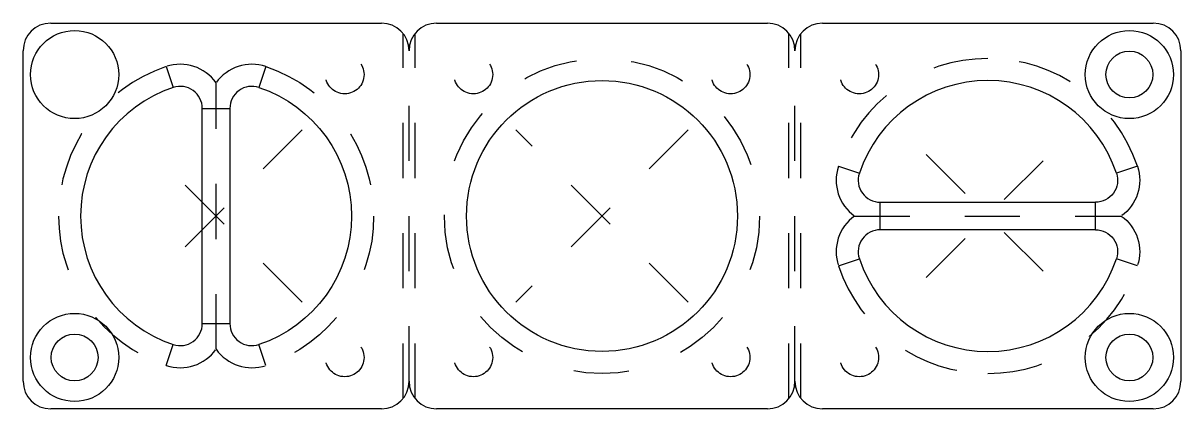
# Model space of a CAD drawing. Header units: inches. Extents: x 0 to 2.1, y 10.3 to 11.
import ezdxf

# ---------------------------------------------------------------- set-up
doc = ezdxf.new("R2010")
doc.units = ezdxf.units.IN
doc.header["$MEASUREMENT"] = 0
for name, pattern in [('AI-Linetype-1', [0.055, 0.033, -0.022]), ('AI-Linetype-10', [0.055, 0.033, -0.022]), ('AI-Linetype-11', [0.055, 0.033, -0.022]), ('AI-Linetype-12', [0.055, 0.033, -0.022]), ('AI-Linetype-13', [0.055, 0.033, -0.022]), ('AI-Linetype-14', [0.055, 0.033, -0.022]), ('AI-Linetype-15', [0.055, 0.033, -0.022]), ('AI-Linetype-16', [0.055, 0.033, -0.022]), ('AI-Linetype-17', [0.055, 0.033, -0.022]), ('AI-Linetype-18', [0.055, 0.033, -0.022]), ('AI-Linetype-19', [0.055, 0.033, -0.022]), ('AI-Linetype-2', [0.055, 0.033, -0.022]), ('AI-Linetype-20', [0.055, 0.033, -0.022]), ('AI-Linetype-21', [0.055, 0.033, -0.022]), ('AI-Linetype-22', [0.055, 0.033, -0.022]), ('AI-Linetype-23', [0.055, 0.033, -0.022]), ('AI-Linetype-24', [0.055, 0.033, -0.022]), ('AI-Linetype-25', [0.055, 0.033, -0.022]), ('AI-Linetype-26', [0.055, 0.033, -0.022]), ('AI-Linetype-27', [0.055, 0.033, -0.022]), ('AI-Linetype-28', [0.055, 0.033, -0.022]), ('AI-Linetype-29', [0.055, 0.033, -0.022]), ('AI-Linetype-3', [0.055, 0.033, -0.022]), ('AI-Linetype-30', [0.055, 0.033, -0.022]), ('AI-Linetype-31', [0.055, 0.033, -0.022]), ('AI-Linetype-32', [0.055, 0.033, -0.022]), ('AI-Linetype-33', [0.055, 0.033, -0.022]), ('AI-Linetype-34', [0.055, 0.033, -0.022]), ('AI-Linetype-35', [0.055, 0.033, -0.022]), ('AI-Linetype-36', [0.055, 0.033, -0.022]), ('AI-Linetype-37', [0.055, 0.033, -0.022]), ('AI-Linetype-38', [0.055, 0.033, -0.022]), ('AI-Linetype-39', [0.055, 0.033, -0.022]), ('AI-Linetype-4', [0.055, 0.033, -0.022]), ('AI-Linetype-40', [0.055, 0.033, -0.022]), ('AI-Linetype-41', [0.055, 0.033, -0.022]), ('AI-Linetype-42', [0.055, 0.033, -0.022]), ('AI-Linetype-43', [0.055, 0.033, -0.022]), ('AI-Linetype-44', [0.055, 0.033, -0.022]), ('AI-Linetype-45', [0.055, 0.033, -0.022]), ('AI-Linetype-46', [0.055, 0.033, -0.022]), ('AI-Linetype-47', [0.055, 0.033, -0.022]), ('AI-Linetype-48', [0.055, 0.033, -0.022]), ('AI-Linetype-49', [0.055, 0.033, -0.022]), ('AI-Linetype-5', [0.055, 0.033, -0.022]), ('AI-Linetype-50', [0.055, 0.033, -0.022]), ('AI-Linetype-51', [0.055, 0.033, -0.022]), ('AI-Linetype-6', [0.055, 0.033, -0.022]), ('AI-Linetype-7', [0.055, 0.033, -0.022]), ('AI-Linetype-8', [0.055, 0.033, -0.022]), ('AI-Linetype-9', [0.055, 0.033, -0.022])]:
    doc.linetypes.add(name, pattern=pattern)
doc.layers.add('Layer 1', color=7, linetype='Continuous')

# ---------------------------------------------------------------- blocks, each defined once
blk = doc.blocks.new('block 2')
at = {"layer": 'Layer 1', "color": 7, "lineweight": 25}
for points in [[(0.05, 11), (0.65, 11)], [(0.75, 11), (1.35, 11)], [(1.45, 11), (2.05, 11)], [(0, 10.35), (0, 10.95)], [(2.1, 10.95), (2.1, 10.35)], [(0.325, 10.4547), (0.325, 10.8453)], [(0.375, 10.8453), (0.375, 10.4547)], [(1.5547, 10.675), (1.9453, 10.675)], [(1.9453, 10.625), (1.5547, 10.625)], [(0.65, 10.3), (0.05, 10.3)], [(1.35, 10.3), (0.75, 10.3)], [(2.05, 10.3), (1.45, 10.3)]]:
    blk.add_lwpolyline(points, dxfattribs=at)
at = {"layer": 'Layer 1', "color": 7, "linetype": 'AI-Linetype-12', "lineweight": 25}
blk.add_lwpolyline([(0.6891, 10.3188), (0.6891, 10.9812)], dxfattribs=at)
at = {"layer": 'Layer 1', "color": 7, "linetype": 'AI-Linetype-14', "lineweight": 25}
blk.add_lwpolyline([(0.7109, 10.3188), (0.7109, 10.9812)], dxfattribs=at)
at = {"layer": 'Layer 1', "color": 7, "linetype": 'AI-Linetype-22', "lineweight": 25}
blk.add_lwpolyline([(1.3891, 10.3188), (1.3891, 10.9812)], dxfattribs=at)
at = {"layer": 'Layer 1', "color": 7, "linetype": 'AI-Linetype-24', "lineweight": 25}
blk.add_lwpolyline([(1.4109, 10.3188), (1.4109, 10.9812)], dxfattribs=at)
at = {"layer": 'Layer 1', "color": 7, "linetype": 'AI-Linetype-13', "lineweight": 25}
blk.add_lwpolyline([(0.7, 10.35), (0.7, 10.95)], dxfattribs=at)
at = {"layer": 'Layer 1', "color": 7, "linetype": 'AI-Linetype-23', "lineweight": 25}
blk.add_lwpolyline([(1.4, 10.35), (1.4, 10.95)], dxfattribs=at)
at = {"layer": 'Layer 1', "color": 7, "linetype": 'AI-Linetype-10', "lineweight": 25}
blk.add_lwpolyline([(0.2597, 10.9212), (0.2724, 10.8833)], dxfattribs=at)
at = {"layer": 'Layer 1', "color": 7, "linetype": 'AI-Linetype-8', "lineweight": 25}
blk.add_lwpolyline([(0.4403, 10.9212), (0.4276, 10.8833)], dxfattribs=at)
at = {"layer": 'Layer 1', "color": 7, "linetype": 'AI-Linetype-7', "lineweight": 25}
blk.add_lwpolyline([(0.35, 10.4081), (0.35, 10.8919)], dxfattribs=at)
at = {"layer": 'Layer 1', "color": 7, "linetype": 'AI-Linetype-19', "lineweight": 25}
blk.add_lwpolyline([(0.325, 10.8453), (0.375, 10.8453)], dxfattribs=at)
at = {"layer": 'Layer 1', "color": 3, "linetype": 'AI-Linetype-1', "lineweight": 25}
blk.add_lwpolyline([(0.5063, 10.8063), (0.2496, 10.5496)], dxfattribs=at)
at = {"layer": 'Layer 1', "color": 3, "linetype": 'AI-Linetype-2', "lineweight": 25}
blk.add_lwpolyline([(1.2062, 10.8063), (0.8937, 10.4938)], dxfattribs=at)
at = {"layer": 'Layer 1', "color": 3, "linetype": 'AI-Linetype-5', "lineweight": 25}
blk.add_lwpolyline([(1.2062, 10.4938), (0.8937, 10.8063)], dxfattribs=at)
at = {"layer": 'Layer 1', "color": 3, "linetype": 'AI-Linetype-6', "lineweight": 25}
blk.add_lwpolyline([(1.8504, 10.5496), (1.5938, 10.8063)], dxfattribs=at)
at = {"layer": 'Layer 1', "color": 3, "linetype": 'AI-Linetype-4', "lineweight": 25}
blk.add_lwpolyline([(0.5063, 10.4938), (0.2496, 10.7504)], dxfattribs=at)
at = {"layer": 'Layer 1', "color": 7, "linetype": 'AI-Linetype-21', "lineweight": 25}
blk.add_lwpolyline([(1.4788, 10.7403), (1.5168, 10.7276)], dxfattribs=at)
at = {"layer": 'Layer 1', "color": 3, "linetype": 'AI-Linetype-3', "lineweight": 25}
blk.add_lwpolyline([(1.8504, 10.7504), (1.5938, 10.4938)], dxfattribs=at)
at = {"layer": 'Layer 1', "color": 7, "linetype": 'AI-Linetype-17', "lineweight": 25}
blk.add_lwpolyline([(2.0212, 10.7403), (1.9832, 10.7276)], dxfattribs=at)
at = {"layer": 'Layer 1', "color": 7, "linetype": 'AI-Linetype-25', "lineweight": 25}
blk.add_lwpolyline([(1.5547, 10.625), (1.5547, 10.675)], dxfattribs=at)
at = {"layer": 'Layer 1', "color": 7, "linetype": 'AI-Linetype-26', "lineweight": 25}
blk.add_lwpolyline([(1.9453, 10.625), (1.9453, 10.675)], dxfattribs=at)
at = {"layer": 'Layer 1', "color": 7, "linetype": 'AI-Linetype-16', "lineweight": 25}
blk.add_lwpolyline([(1.5081, 10.65), (1.992, 10.65)], dxfattribs=at)
at = {"layer": 'Layer 1', "color": 7, "linetype": 'AI-Linetype-18', "lineweight": 25}
blk.add_lwpolyline([(1.4788, 10.5597), (1.5168, 10.5724)], dxfattribs=at)
at = {"layer": 'Layer 1', "color": 7, "linetype": 'AI-Linetype-20', "lineweight": 25}
blk.add_lwpolyline([(2.0212, 10.5597), (1.9832, 10.5724)], dxfattribs=at)
at = {"layer": 'Layer 1', "color": 7, "linetype": 'AI-Linetype-15', "lineweight": 25}
blk.add_lwpolyline([(0.325, 10.4547), (0.375, 10.4547)], dxfattribs=at)
at = {"layer": 'Layer 1', "color": 7, "linetype": 'AI-Linetype-9', "lineweight": 25}
blk.add_lwpolyline([(0.2597, 10.3788), (0.2724, 10.4167)], dxfattribs=at)
at = {"layer": 'Layer 1', "color": 7, "linetype": 'AI-Linetype-11', "lineweight": 25}
blk.add_lwpolyline([(0.4403, 10.3788), (0.4276, 10.4167)], dxfattribs=at)
at = {"layer": 'Layer 1', "color": 7, "lineweight": 25}
for points in [[(0.05, 11), (0.0224, 11), (0, 10.9776), (0, 10.95)], [(0.7, 10.95), (0.7, 10.9776), (0.6776, 11), (0.65, 11)], [(0.75, 11), (0.7224, 11), (0.7, 10.9776), (0.7, 10.95)], [(1.4, 10.95), (1.4, 10.9776), (1.3776, 11), (1.35, 11)], [(1.45, 11), (1.4224, 11), (1.4, 10.9776), (1.4, 10.95)], [(2.1, 10.95), (2.1, 10.9776), (2.0776, 11), (2.05, 11)], [(0.2724, 10.8833), (0.1719, 10.8498), (0.1042, 10.7559), (0.1042, 10.65)], [(0.3084, 10.8777), (0.298, 10.8853), (0.2846, 10.8873), (0.2724, 10.8833)], [(0.4276, 10.8833), (0.4154, 10.8873), (0.402, 10.8853), (0.3916, 10.8777)], [(0.4276, 10.8833), (0.5281, 10.8498), (0.5958, 10.7559), (0.5958, 10.65)], [(1.75, 10.8958), (1.6442, 10.8958), (1.5502, 10.8281), (1.5168, 10.7276)], [(1.9832, 10.7276), (1.9498, 10.8281), (1.8559, 10.8958), (1.75, 10.8958)], [(0.325, 10.8453), (0.325, 10.8582), (0.3188, 10.8702), (0.3084, 10.8777)], [(0.3916, 10.8777), (0.3812, 10.8702), (0.375, 10.8582), (0.375, 10.8453)], [(1.5168, 10.7276), (1.5127, 10.7154), (1.5147, 10.702), (1.5223, 10.6916)], [(1.9832, 10.7276), (1.9873, 10.7154), (1.9853, 10.702), (1.9778, 10.6916)], [(1.5223, 10.6916), (1.5298, 10.6812), (1.5418, 10.675), (1.5547, 10.675)], [(1.9778, 10.6916), (1.9702, 10.6812), (1.9582, 10.675), (1.9453, 10.675)], [(0.1042, 10.65), (0.1042, 10.5441), (0.1719, 10.4502), (0.2724, 10.4167)], [(0.5958, 10.65), (0.5958, 10.5441), (0.5281, 10.4502), (0.4276, 10.4167)], [(1.5223, 10.6084), (1.5147, 10.598), (1.5127, 10.5846), (1.5168, 10.5724)], [(1.5547, 10.625), (1.5418, 10.625), (1.5298, 10.6188), (1.5223, 10.6084)], [(1.9453, 10.625), (1.9582, 10.625), (1.9702, 10.6188), (1.9778, 10.6084)], [(1.9778, 10.6084), (1.9853, 10.598), (1.9873, 10.5846), (1.9832, 10.5724)], [(1.5168, 10.5724), (1.5502, 10.4719), (1.6442, 10.4042), (1.75, 10.4042)], [(1.75, 10.4042), (1.8559, 10.4042), (1.9498, 10.4719), (1.9832, 10.5724)], [(0.3084, 10.4223), (0.3188, 10.4298), (0.325, 10.4418), (0.325, 10.4547)], [(0.375, 10.4547), (0.375, 10.4418), (0.3812, 10.4298), (0.3916, 10.4223)], [(0.2724, 10.4167), (0.2846, 10.4127), (0.298, 10.4147), (0.3084, 10.4223)], [(0.3916, 10.4223), (0.402, 10.4147), (0.4154, 10.4127), (0.4276, 10.4167)], [(0, 10.35), (0, 10.3224), (0.0224, 10.3), (0.05, 10.3)], [(0.65, 10.3), (0.6776, 10.3), (0.7, 10.3224), (0.7, 10.35)], [(0.7, 10.35), (0.7, 10.3224), (0.7224, 10.3), (0.75, 10.3)], [(1.35, 10.3), (1.3776, 10.3), (1.4, 10.3224), (1.4, 10.35)], [(1.4, 10.35), (1.4, 10.3224), (1.4224, 10.3), (1.45, 10.3)], [(2.05, 10.3), (2.0776, 10.3), (2.1, 10.3224), (2.1, 10.35)]]:
    blk.add_open_spline(points, degree=3, dxfattribs=at)
for points in [[(0.1733, 10.9067), (0.1733, 10.9509), (0.1375, 10.9867), (0.0933, 10.9867), (0.0492, 10.9867), (0.0133, 10.9509), (0.0133, 10.9067), (0.0133, 10.8625), (0.0492, 10.8267), (0.0933, 10.8267), (0.1375, 10.8267), (0.1733, 10.8625), (0.1733, 10.9067)], [(2.0867, 10.9067), (2.0867, 10.9509), (2.0508, 10.9867), (2.0067, 10.9867), (1.9625, 10.9867), (1.9267, 10.9509), (1.9267, 10.9067), (1.9267, 10.8625), (1.9625, 10.8267), (2.0067, 10.8267), (2.0508, 10.8267), (2.0867, 10.8625), (2.0867, 10.9067)], [(2.0492, 10.9067), (2.0492, 10.9301), (2.0301, 10.9492), (2.0067, 10.9492), (1.9832, 10.9492), (1.9642, 10.9301), (1.9642, 10.9067), (1.9642, 10.8832), (1.9832, 10.8642), (2.0067, 10.8642), (2.0301, 10.8642), (2.0492, 10.8832), (2.0492, 10.9067)], [(1.2958, 10.65), (1.2958, 10.7858), (1.1858, 10.8958), (1.05, 10.8958), (0.9142, 10.8958), (0.8042, 10.7858), (0.8042, 10.65), (0.8042, 10.5142), (0.9142, 10.4042), (1.05, 10.4042), (1.1858, 10.4042), (1.2958, 10.5142), (1.2958, 10.65)], [(0.1733, 10.3933), (0.1733, 10.4375), (0.1375, 10.4733), (0.0933, 10.4733), (0.0492, 10.4733), (0.0133, 10.4375), (0.0133, 10.3933), (0.0133, 10.3491), (0.0492, 10.3133), (0.0933, 10.3133), (0.1375, 10.3133), (0.1733, 10.3491), (0.1733, 10.3933)], [(2.0867, 10.3933), (2.0867, 10.4375), (2.0508, 10.4733), (2.0067, 10.4733), (1.9625, 10.4733), (1.9267, 10.4375), (1.9267, 10.3933), (1.9267, 10.3491), (1.9625, 10.3133), (2.0067, 10.3133), (2.0508, 10.3133), (2.0867, 10.3491), (2.0867, 10.3933)], [(0.1358, 10.3933), (0.1358, 10.4168), (0.1168, 10.4358), (0.0933, 10.4358), (0.0699, 10.4358), (0.0508, 10.4168), (0.0508, 10.3933), (0.0508, 10.3699), (0.0699, 10.3508), (0.0933, 10.3508), (0.1168, 10.3508), (0.1358, 10.3699), (0.1358, 10.3933)], [(2.0492, 10.3933), (2.0492, 10.4168), (2.0301, 10.4358), (2.0067, 10.4358), (1.9832, 10.4358), (1.9642, 10.4168), (1.9642, 10.3933), (1.9642, 10.3699), (1.9832, 10.3508), (2.0067, 10.3508), (2.0301, 10.3508), (2.0492, 10.3699), (2.0492, 10.3933)]]:
    blk.add_open_spline(points, degree=3, knots=[0, 0, 0, 0, 1, 1, 1, 2, 2, 2, 3, 3, 3, 4, 4, 4, 4], dxfattribs=at)
at = {"layer": 'Layer 1', "color": 7, "linetype": 'AI-Linetype-37', "lineweight": 25}
blk.add_open_spline([(0.6183, 10.9067), (0.6183, 10.926), (0.6027, 10.9417), (0.5833, 10.9417), (0.564, 10.9417), (0.5483, 10.926), (0.5483, 10.9067), (0.5483, 10.8873), (0.564, 10.8717), (0.5833, 10.8717), (0.6027, 10.8717), (0.6183, 10.8873), (0.6183, 10.9067)], degree=3, knots=[0, 0, 0, 0, 1, 1, 1, 2, 2, 2, 3, 3, 3, 4, 4, 4, 4], dxfattribs=at)
at = {"layer": 'Layer 1', "color": 7, "linetype": 'AI-Linetype-38', "lineweight": 25}
blk.add_open_spline([(0.8517, 10.9067), (0.8517, 10.926), (0.836, 10.9417), (0.8167, 10.9417), (0.7973, 10.9417), (0.7817, 10.926), (0.7817, 10.9067), (0.7817, 10.8873), (0.7973, 10.8717), (0.8167, 10.8717), (0.836, 10.8717), (0.8517, 10.8873), (0.8517, 10.9067)], degree=3, knots=[0, 0, 0, 0, 1, 1, 1, 2, 2, 2, 3, 3, 3, 4, 4, 4, 4], dxfattribs=at)
at = {"layer": 'Layer 1', "color": 7, "linetype": 'AI-Linetype-51', "lineweight": 25}
blk.add_open_spline([(1.3183, 10.9067), (1.3183, 10.926), (1.3027, 10.9417), (1.2833, 10.9417), (1.264, 10.9417), (1.2483, 10.926), (1.2483, 10.9067), (1.2483, 10.8873), (1.264, 10.8717), (1.2833, 10.8717), (1.3027, 10.8717), (1.3183, 10.8873), (1.3183, 10.9067)], degree=3, knots=[0, 0, 0, 0, 1, 1, 1, 2, 2, 2, 3, 3, 3, 4, 4, 4, 4], dxfattribs=at)
at = {"layer": 'Layer 1', "color": 7, "linetype": 'AI-Linetype-50', "lineweight": 25}
blk.add_open_spline([(1.5517, 10.9067), (1.5517, 10.926), (1.536, 10.9417), (1.5167, 10.9417), (1.4973, 10.9417), (1.4817, 10.926), (1.4817, 10.9067), (1.4817, 10.8873), (1.4973, 10.8717), (1.5167, 10.8717), (1.536, 10.8717), (1.5517, 10.8873), (1.5517, 10.9067)], degree=3, knots=[0, 0, 0, 0, 1, 1, 1, 2, 2, 2, 3, 3, 3, 4, 4, 4, 4], dxfattribs=at)
at = {"layer": 'Layer 1', "color": 7, "linetype": 'AI-Linetype-34', "lineweight": 25}
blk.add_open_spline([(0.2597, 10.9212), (0.143, 10.8823), (0.0642, 10.7731), (0.0642, 10.65)], degree=3, dxfattribs=at)
at = {"layer": 'Layer 1', "color": 7, "linetype": 'AI-Linetype-35', "lineweight": 25}
blk.add_open_spline([(0.35, 10.8919), (0.3296, 10.9204), (0.293, 10.9323), (0.2597, 10.9212)], degree=3, dxfattribs=at)
at = {"layer": 'Layer 1', "color": 7, "linetype": 'AI-Linetype-36', "lineweight": 25}
blk.add_open_spline([(0.4403, 10.9212), (0.407, 10.9323), (0.3704, 10.9204), (0.35, 10.8919)], degree=3, dxfattribs=at)
at = {"layer": 'Layer 1', "color": 7, "linetype": 'AI-Linetype-31', "lineweight": 25}
blk.add_open_spline([(0.4403, 10.9212), (0.557, 10.8823), (0.6358, 10.7731), (0.6358, 10.65)], degree=3, dxfattribs=at)
at = {"layer": 'Layer 1', "color": 7, "linetype": 'AI-Linetype-43', "lineweight": 25}
blk.add_open_spline([(1.3358, 10.65), (1.3358, 10.8079), (1.2079, 10.9358), (1.05, 10.9358), (0.8921, 10.9358), (0.7642, 10.8079), (0.7642, 10.65), (0.7642, 10.4921), (0.8921, 10.3642), (1.05, 10.3642), (1.2079, 10.3642), (1.3358, 10.4921), (1.3358, 10.65)], degree=3, knots=[0, 0, 0, 0, 1, 1, 1, 2, 2, 2, 3, 3, 3, 4, 4, 4, 4], dxfattribs=at)
at = {"layer": 'Layer 1', "color": 7, "linetype": 'AI-Linetype-46', "lineweight": 25}
blk.add_open_spline([(1.75, 10.9358), (1.6269, 10.9358), (1.5177, 10.857), (1.4788, 10.7403)], degree=3, dxfattribs=at)
at = {"layer": 'Layer 1', "color": 7, "linetype": 'AI-Linetype-47', "lineweight": 25}
blk.add_open_spline([(2.0212, 10.7403), (1.9823, 10.857), (1.8731, 10.9358), (1.75, 10.9358)], degree=3, dxfattribs=at)
at = {"layer": 'Layer 1', "color": 7, "linetype": 'AI-Linetype-49', "lineweight": 25}
blk.add_open_spline([(1.4788, 10.7403), (1.4677, 10.707), (1.4796, 10.6704), (1.5081, 10.65)], degree=3, dxfattribs=at)
at = {"layer": 'Layer 1', "color": 7, "linetype": 'AI-Linetype-48', "lineweight": 25}
blk.add_open_spline([(2.0212, 10.7403), (2.0323, 10.707), (2.0204, 10.6704), (1.992, 10.65)], degree=3, dxfattribs=at)
at = {"layer": 'Layer 1', "color": 7, "linetype": 'AI-Linetype-33', "lineweight": 25}
blk.add_open_spline([(0.0642, 10.65), (0.0642, 10.5269), (0.143, 10.4177), (0.2597, 10.3788)], degree=3, dxfattribs=at)
at = {"layer": 'Layer 1', "color": 7, "linetype": 'AI-Linetype-32', "lineweight": 25}
blk.add_open_spline([(0.6358, 10.65), (0.6358, 10.5269), (0.557, 10.4177), (0.4403, 10.3788)], degree=3, dxfattribs=at)
at = {"layer": 'Layer 1', "color": 7, "linetype": 'AI-Linetype-39', "lineweight": 25}
blk.add_open_spline([(1.5081, 10.65), (1.4796, 10.6296), (1.4677, 10.593), (1.4788, 10.5597)], degree=3, dxfattribs=at)
at = {"layer": 'Layer 1', "color": 7, "linetype": 'AI-Linetype-40', "lineweight": 25}
blk.add_open_spline([(1.992, 10.65), (2.0204, 10.6296), (2.0323, 10.593), (2.0212, 10.5597)], degree=3, dxfattribs=at)
at = {"layer": 'Layer 1', "color": 7, "linetype": 'AI-Linetype-45', "lineweight": 25}
blk.add_open_spline([(1.4788, 10.5597), (1.5177, 10.443), (1.6269, 10.3642), (1.75, 10.3642)], degree=3, dxfattribs=at)
at = {"layer": 'Layer 1', "color": 7, "linetype": 'AI-Linetype-44', "lineweight": 25}
blk.add_open_spline([(1.75, 10.3642), (1.8731, 10.3642), (1.9823, 10.443), (2.0212, 10.5597)], degree=3, dxfattribs=at)
at = {"layer": 'Layer 1', "color": 7, "linetype": 'AI-Linetype-30', "lineweight": 25}
blk.add_open_spline([(0.6183, 10.3933), (0.6183, 10.4127), (0.6027, 10.4283), (0.5833, 10.4283), (0.564, 10.4283), (0.5483, 10.4127), (0.5483, 10.3933), (0.5483, 10.374), (0.564, 10.3583), (0.5833, 10.3583), (0.6027, 10.3583), (0.6183, 10.374), (0.6183, 10.3933)], degree=3, knots=[0, 0, 0, 0, 1, 1, 1, 2, 2, 2, 3, 3, 3, 4, 4, 4, 4], dxfattribs=at)
at = {"layer": 'Layer 1', "color": 7, "linetype": 'AI-Linetype-29', "lineweight": 25}
blk.add_open_spline([(0.8517, 10.3933), (0.8517, 10.4127), (0.836, 10.4283), (0.8167, 10.4283), (0.7973, 10.4283), (0.7817, 10.4127), (0.7817, 10.3933), (0.7817, 10.374), (0.7973, 10.3583), (0.8167, 10.3583), (0.836, 10.3583), (0.8517, 10.374), (0.8517, 10.3933)], degree=3, knots=[0, 0, 0, 0, 1, 1, 1, 2, 2, 2, 3, 3, 3, 4, 4, 4, 4], dxfattribs=at)
at = {"layer": 'Layer 1', "color": 7, "linetype": 'AI-Linetype-41', "lineweight": 25}
blk.add_open_spline([(1.3183, 10.3933), (1.3183, 10.4127), (1.3027, 10.4283), (1.2833, 10.4283), (1.264, 10.4283), (1.2483, 10.4127), (1.2483, 10.3933), (1.2483, 10.374), (1.264, 10.3583), (1.2833, 10.3583), (1.3027, 10.3583), (1.3183, 10.374), (1.3183, 10.3933)], degree=3, knots=[0, 0, 0, 0, 1, 1, 1, 2, 2, 2, 3, 3, 3, 4, 4, 4, 4], dxfattribs=at)
at = {"layer": 'Layer 1', "color": 7, "linetype": 'AI-Linetype-42', "lineweight": 25}
blk.add_open_spline([(1.5517, 10.3933), (1.5517, 10.4127), (1.536, 10.4283), (1.5167, 10.4283), (1.4973, 10.4283), (1.4817, 10.4127), (1.4817, 10.3933), (1.4817, 10.374), (1.4973, 10.3583), (1.5167, 10.3583), (1.536, 10.3583), (1.5517, 10.374), (1.5517, 10.3933)], degree=3, knots=[0, 0, 0, 0, 1, 1, 1, 2, 2, 2, 3, 3, 3, 4, 4, 4, 4], dxfattribs=at)
at = {"layer": 'Layer 1', "color": 7, "linetype": 'AI-Linetype-28', "lineweight": 25}
blk.add_open_spline([(0.2597, 10.3788), (0.293, 10.3677), (0.3296, 10.3796), (0.35, 10.4081)], degree=3, dxfattribs=at)
at = {"layer": 'Layer 1', "color": 7, "linetype": 'AI-Linetype-27', "lineweight": 25}
blk.add_open_spline([(0.35, 10.4081), (0.3704, 10.3796), (0.407, 10.3677), (0.4403, 10.3788)], degree=3, dxfattribs=at)

msp = doc.modelspace()

# ---------------------------------------------------------------- block references
at = {"layer": 'Layer 1'}
msp.add_blockref('block 2', (0, 0), dxfattribs=at)

doc.saveas('drawing.dxf')
